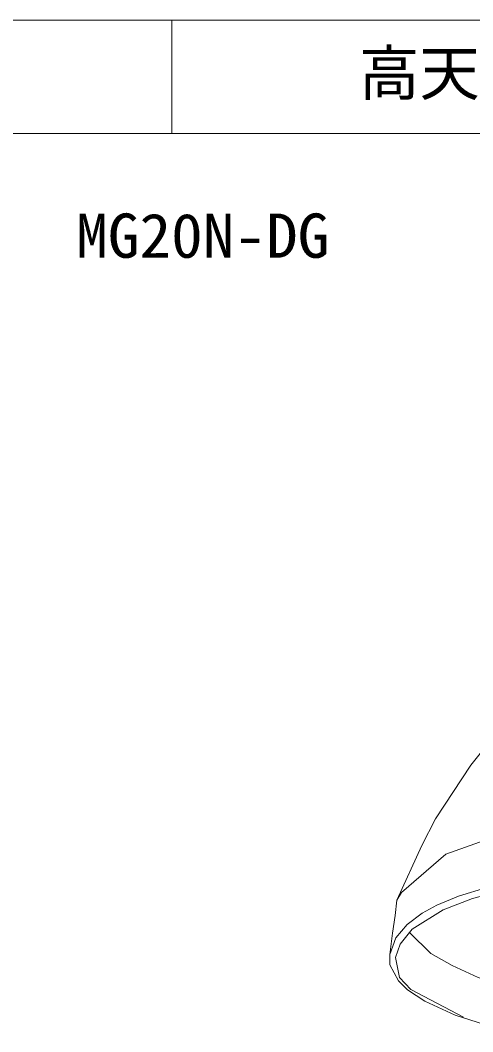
# Model space of a CAD drawing. Units: millimetres, scale not verified. Extents: x -1348 to 1152, y -2025 to -250.
# Drawn here: x 539.4 to 689.2, y -1472.2 to -1137.2 of the extents above; entities that cross this region are included whole.
import ezdxf
from ezdxf.enums import TextEntityAlignment as Align

# ---------------------------------------------------------------- set-up
doc = ezdxf.new("R2010")
doc.units = ezdxf.units.MM
doc.header["$LTSCALE"] = 5
doc.layers.add('0-0_絵', color=7, linetype='Continuous', lineweight=20)
doc.layers.add('0-2_枠', color=7, linetype='Continuous', lineweight=20)
doc.layers.add('0-1_文字', color=7, linetype='Continuous')
doc.styles.add('ＭＳ ゴシック', font='')
doc.styles.get('ＭＳ ゴシック').set_extended_font_data('MS Gothic')

msp = doc.modelspace()

# ---------------------------------------------------------------- linework, layer by layer
at = {"layer": '0-0_絵', "lineweight": 18}
for p, q in [((663.44, -1433.653), (664.004, -1428.571)), ((662.554, -1439.497), (661.689, -1446.618))]:
    msp.add_line(p, q, dxfattribs=at)
at = {"layer": '0-0_絵'}
msp.add_line((662.554, -1439.497), (663.44, -1433.653), dxfattribs=at)
at = {"layer": '0-0_絵', "lineweight": 18}
for points in [[(803.16, -1314.18), (789.613, -1317.191), (779.986, -1320.136), (759.144, -1327.33), (738.494, -1338.274), (716.159, -1354.336), (704.278, -1365.227), (696.312, -1374.047), (688.506, -1383.934), (676.879, -1401.68), (672.365, -1410.484), (664.004, -1428.571), (665.548, -1426.079), (680.224, -1413.367), (712.112, -1402.014), (736.577, -1397.468), (764.955, -1394.385), (794.612, -1392.038), (822.315, -1390.894), (863.261, -1390.966), (887.673, -1392.085), (907.554, -1393.966), (926.623, -1396.732), (944.074, -1399.681)], [(935.001, -1416.175), (906.44, -1412.578), (880.727, -1410.461), (848.485, -1409.574), (824.482, -1409.51), (795.395, -1410.249), (766.823, -1412.313), (745.421, -1414.736), (719.964, -1418.993), (703.791, -1421.743), (693.81, -1424.425), (684.418, -1427.301), (677.298, -1430.296), (672.452, -1432.845), (667.411, -1436.644), (663.669, -1441.072), (661.689, -1446.618), (661.686, -1449.979), (664.608, -1455.273), (667.574, -1458.327), (673.336, -1462), (683.349, -1466.649), (700.673, -1472.171)], [(939.586, -1418.954), (922.157, -1416.241), (903.285, -1414.214), (874.649, -1411.982), (847.162, -1411.302), (822.814, -1411.311), (808.066, -1411.646), (790.061, -1412.586), (770.749, -1413.96), (753.315, -1415.919), (736.475, -1418.292), (724.477, -1420.172), (705.584, -1423.692), (689.086, -1428.071), (679.326, -1431.813), (669.109, -1438.187), (665.091, -1443.21), (663.617, -1447.548), (664.963, -1454.189), (668.69, -1458.127), (686.152, -1467.304)], [(699.46, -1457.176), (691.005, -1454.195), (682.312, -1450.209), (675.313, -1446.208), (668.181, -1439.347)]]:
    msp.add_lwpolyline(points, dxfattribs=at)
at = {"layer": '0-2_枠'}
for p, q in [((1152.055, -1137.212), (-1347.945, -1137.212)), ((589.555, -1137.212), (589.555, -1174.712)), ((-1347.945, -1174.712), (1152.055, -1174.712))]:
    msp.add_line(p, q, dxfattribs=at)

# ---------------------------------------------------------------- texts
at = {"layer": '0-1_文字', "style": 'ＭＳ ゴシック'}
msp.add_text('高天井用無電極ランプ（水銀灯700W相当）', height=14.66, dxfattribs=at).set_placement((651.513, -1166.392), align=Align.BOTTOM_LEFT)
at = {"layer": '0-1_文字', "style": 'ＭＳ ゴシック', "width": 1.05}
msp.add_text('MG20N-DG', height=14.66, dxfattribs=at).set_placement((557.915, -1220.271), align=Align.BOTTOM_LEFT)

doc.saveas('drawing.dxf')
